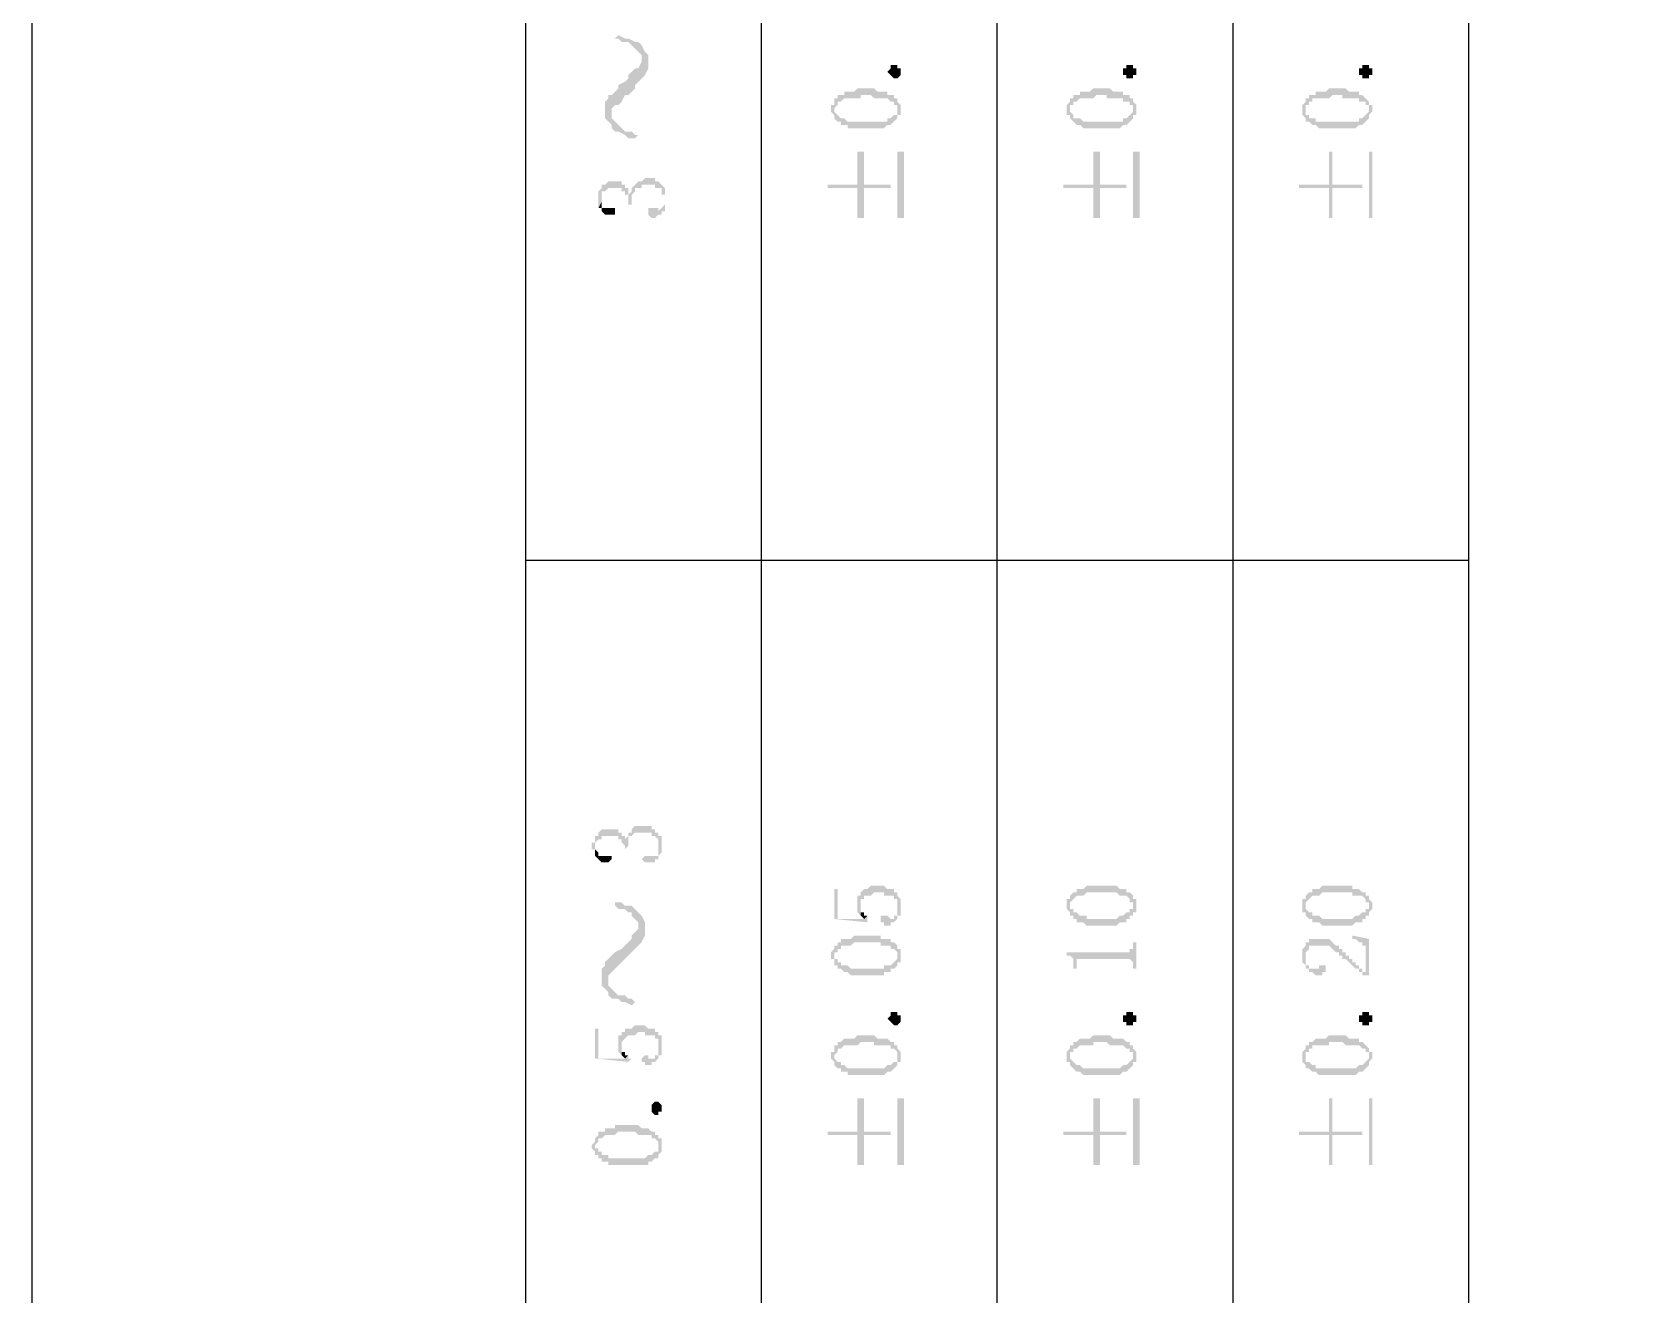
# Model space of a CAD drawing. Header units: millimetres. Extents: x 1399 to 2555, y 1196 to 1555.
# Drawn here: x 1666.65 to 1688.32, y 1300.25 to 1317.4 of the extents above; entities that cross this region are included whole.
import ezdxf

# ---------------------------------------------------------------- set-up
doc = ezdxf.new("R2010")
doc.units = ezdxf.units.MM

msp = doc.modelspace()

# ---------------------------------------------------------------- hatches: boundary and pattern name
at = {"transparency": 33554559}
for points in [[(1674.57468, 1317.30809), (1674.61981, 1317.30809), (1674.66494, 1317.26296), (1674.75521, 1317.26296), (1674.80034, 1317.21783), (1674.84547, 1317.1727), (1674.84547, 1317.1727), (1674.8906, 1317.12756), (1674.93573, 1317.08243), (1674.93573, 1316.76651), (1674.93573, 1316.76651), (1674.98087, 1316.81164), (1675.026, 1316.9019), (1675.026, 1317.08243), (1674.98087, 1317.12756), (1674.93573, 1317.21783), (1674.93573, 1317.21783), (1674.8906, 1317.26296), (1674.84547, 1317.26296), (1674.75521, 1317.30809), (1674.71007, 1317.30809), (1674.61981, 1317.35322)], [(1674.43928, 1316.31518), (1674.43928, 1316.22492), (1674.48441, 1316.17979), (1674.52954, 1316.13466), (1674.52954, 1316.36032), (1674.57468, 1316.40545), (1674.61981, 1316.40545), (1674.66494, 1316.45058), (1674.71007, 1316.54085), (1674.75521, 1316.54085), (1674.80034, 1316.58598), (1674.84547, 1316.63111), (1674.84547, 1316.67624), (1674.8906, 1316.72137), (1674.93573, 1316.76651), (1674.93573, 1317.0373), (1674.93573, 1316.99217), (1674.8906, 1316.9019), (1674.84547, 1316.9019), (1674.80034, 1316.85677), (1674.75521, 1316.81164), (1674.75521, 1316.76651), (1674.71007, 1316.72137), (1674.61981, 1316.67624), (1674.61981, 1316.63111), (1674.57468, 1316.58598), (1674.52954, 1316.54085), (1674.48441, 1316.54085), (1674.48441, 1316.49571), (1674.43928, 1316.45058), (1674.43928, 1316.36032)], [(1678.45604, 1316.85677), (1678.45604, 1316.81164), (1678.45604, 1316.81164), (1678.41091, 1316.76651), (1678.36578, 1316.76651), (1678.32065, 1316.81164), (1678.32065, 1316.81164), (1678.27551, 1316.85677), (1678.27551, 1316.85677), (1678.32065, 1316.9019), (1678.32065, 1316.94704), (1678.41091, 1316.94704), (1678.41091, 1316.9019), (1678.45604, 1316.9019), (1678.45604, 1316.85677)], [(1681.66043, 1316.85677), (1681.66043, 1316.81164), (1681.6153, 1316.81164), (1681.6153, 1316.76651), (1681.52503, 1316.76651), (1681.52503, 1316.81164), (1681.4799, 1316.81164), (1681.4799, 1316.85677), (1681.4799, 1316.9019), (1681.52503, 1316.9019), (1681.52503, 1316.94704), (1681.6153, 1316.94704), (1681.6153, 1316.9019), (1681.66043, 1316.9019), (1681.66043, 1316.85677)], [(1684.86481, 1316.85677), (1684.86481, 1316.81164), (1684.81968, 1316.81164), (1684.81968, 1316.76651), (1684.72942, 1316.76651), (1684.72942, 1316.81164), (1684.68428, 1316.81164), (1684.68428, 1316.85677), (1684.68428, 1316.9019), (1684.72942, 1316.9019), (1684.72942, 1316.94704), (1684.81968, 1316.94704), (1684.81968, 1316.9019), (1684.86481, 1316.9019), (1684.86481, 1316.85677)], [(1677.50827, 1316.36032), (1677.50827, 1316.31518), (1677.50827, 1316.31518), (1677.5534, 1316.27005), (1677.5534, 1316.22492), (1677.5534, 1316.36032), (1677.5534, 1316.36032), (1677.59853, 1316.40545), (1677.59853, 1316.45058), (1677.64366, 1316.45058), (1677.6888, 1316.49571), (1677.91446, 1316.49571), (1677.91446, 1316.54085), (1678.04985, 1316.54085), (1678.09499, 1316.49571), (1678.27551, 1316.49571), (1678.32065, 1316.45058), (1678.36578, 1316.45058), (1678.36578, 1316.40545), (1678.41091, 1316.40545), (1678.41091, 1316.36032), (1678.41091, 1316.49571), (1678.36578, 1316.49571), (1678.36578, 1316.54085), (1678.27551, 1316.54085), (1678.27551, 1316.58598), (1678.14012, 1316.58598), (1678.09499, 1316.63111), (1677.86933, 1316.63111), (1677.82419, 1316.58598), (1677.6888, 1316.58598), (1677.6888, 1316.54085), (1677.59853, 1316.54085), (1677.59853, 1316.49571), (1677.5534, 1316.49571), (1677.5534, 1316.45058), (1677.5534, 1316.40545), (1677.50827, 1316.40545)], [(1680.71265, 1316.36032), (1680.71265, 1316.31518), (1680.71265, 1316.27005), (1680.75778, 1316.27005), (1680.75778, 1316.22492), (1680.75778, 1316.36032), (1680.75778, 1316.40545), (1680.80292, 1316.40545), (1680.80292, 1316.45058), (1680.84805, 1316.45058), (1680.89318, 1316.49571), (1681.07371, 1316.49571), (1681.11884, 1316.54085), (1681.25424, 1316.54085), (1681.25424, 1316.49571), (1681.4799, 1316.49571), (1681.4799, 1316.45058), (1681.57016, 1316.45058), (1681.57016, 1316.40545), (1681.6153, 1316.40545), (1681.6153, 1316.36032), (1681.6153, 1316.49571), (1681.57016, 1316.49571), (1681.57016, 1316.54085), (1681.4799, 1316.54085), (1681.4799, 1316.58598), (1681.3445, 1316.58598), (1681.29937, 1316.63111), (1681.07371, 1316.63111), (1681.02858, 1316.58598), (1680.89318, 1316.58598), (1680.89318, 1316.54085), (1680.80292, 1316.54085), (1680.80292, 1316.49571), (1680.75778, 1316.49571), (1680.75778, 1316.45058), (1680.75778, 1316.45058), (1680.71265, 1316.40545)], [(1683.91704, 1316.36032), (1683.91704, 1316.31518), (1683.91704, 1316.27005), (1683.91704, 1316.27005), (1683.96217, 1316.22492), (1683.96217, 1316.36032), (1683.96217, 1316.40545), (1684.0073, 1316.40545), (1684.0073, 1316.45058), (1684.05243, 1316.45058), (1684.05243, 1316.49571), (1684.27809, 1316.49571), (1684.32323, 1316.54085), (1684.45862, 1316.54085), (1684.45862, 1316.49571), (1684.68428, 1316.49571), (1684.68428, 1316.45058), (1684.77455, 1316.45058), (1684.77455, 1316.40545), (1684.81968, 1316.40545), (1684.81968, 1316.36032), (1684.81968, 1316.45058), (1684.77455, 1316.49571), (1684.77455, 1316.49571), (1684.72942, 1316.54085), (1684.68428, 1316.54085), (1684.68428, 1316.58598), (1684.54889, 1316.58598), (1684.50375, 1316.63111), (1684.27809, 1316.63111), (1684.23296, 1316.58598), (1684.09757, 1316.58598), (1684.09757, 1316.54085), (1684.0073, 1316.54085), (1684.0073, 1316.49571), (1683.96217, 1316.49571), (1683.96217, 1316.45058), (1683.96217, 1316.45058), (1683.91704, 1316.40545)], [(1677.5534, 1316.22492), (1677.59853, 1316.17979), (1677.64366, 1316.17979), (1677.64366, 1316.13466), (1677.73393, 1316.13466), (1677.73393, 1316.08952), (1678.23038, 1316.08952), (1678.27551, 1316.13466), (1678.32065, 1316.13466), (1678.36578, 1316.17979), (1678.36578, 1316.17979), (1678.41091, 1316.22492), (1678.41091, 1316.27005), (1678.45604, 1316.27005), (1678.45604, 1316.31518), (1678.45604, 1316.36032), (1678.45604, 1316.40545), (1678.45604, 1316.40545), (1678.41091, 1316.45058), (1678.41091, 1316.31518), (1678.41091, 1316.27005), (1678.36578, 1316.27005), (1678.32065, 1316.22492), (1678.27551, 1316.22492), (1678.27551, 1316.17979), (1677.73393, 1316.17979), (1677.6888, 1316.22492), (1677.64366, 1316.22492), (1677.59853, 1316.27005), (1677.59853, 1316.27005), (1677.5534, 1316.31518), (1677.5534, 1316.36032)], [(1680.75778, 1316.22492), (1680.80292, 1316.17979), (1680.80292, 1316.17979), (1680.84805, 1316.13466), (1680.89318, 1316.13466), (1680.93831, 1316.08952), (1681.43477, 1316.08952), (1681.4799, 1316.13466), (1681.52503, 1316.13466), (1681.57016, 1316.17979), (1681.57016, 1316.17979), (1681.6153, 1316.22492), (1681.6153, 1316.27005), (1681.66043, 1316.27005), (1681.66043, 1316.31518), (1681.66043, 1316.36032), (1681.66043, 1316.40545), (1681.66043, 1316.40545), (1681.6153, 1316.45058), (1681.6153, 1316.31518), (1681.6153, 1316.31518), (1681.57016, 1316.27005), (1681.57016, 1316.27005), (1681.52503, 1316.22492), (1681.4799, 1316.22492), (1681.4799, 1316.17979), (1680.93831, 1316.17979), (1680.89318, 1316.22492), (1680.80292, 1316.22492), (1680.80292, 1316.27005), (1680.80292, 1316.27005), (1680.75778, 1316.31518), (1680.75778, 1316.36032)], [(1683.96217, 1316.22492), (1683.96217, 1316.17979), (1684.0073, 1316.17979), (1684.05243, 1316.13466), (1684.09757, 1316.13466), (1684.1427, 1316.08952), (1684.63915, 1316.08952), (1684.68428, 1316.13466), (1684.72942, 1316.13466), (1684.77455, 1316.17979), (1684.77455, 1316.17979), (1684.81968, 1316.22492), (1684.81968, 1316.27005), (1684.81968, 1316.27005), (1684.86481, 1316.31518), (1684.86481, 1316.36032), (1684.86481, 1316.40545), (1684.81968, 1316.40545), (1684.81968, 1316.45058), (1684.81968, 1316.31518), (1684.81968, 1316.31518), (1684.77455, 1316.27005), (1684.77455, 1316.27005), (1684.72942, 1316.22492), (1684.68428, 1316.22492), (1684.68428, 1316.17979), (1684.09757, 1316.17979), (1684.09757, 1316.22492), (1684.0073, 1316.22492), (1684.0073, 1316.27005), (1683.96217, 1316.27005), (1683.96217, 1316.31518), (1683.96217, 1316.36032)], [(1674.52954, 1316.13466), (1674.52954, 1316.08952), (1674.57468, 1316.04439), (1674.61981, 1316.04439), (1674.71007, 1315.99926), (1674.75521, 1315.95413), (1674.84547, 1315.95413), (1674.8906, 1315.99926), (1674.84547, 1315.99926), (1674.80034, 1316.04439), (1674.71007, 1316.04439), (1674.66494, 1316.08952), (1674.61981, 1316.13466), (1674.61981, 1316.13466), (1674.57468, 1316.17979), (1674.52954, 1316.22492), (1674.52954, 1316.27005)], [(1677.46314, 1315.32228), (1677.46314, 1315.27714), (1677.86933, 1315.27714), (1677.86933, 1314.87096), (1677.95959, 1314.87096), (1677.95959, 1315.27714), (1678.32065, 1315.27714), (1678.32065, 1315.32228), (1677.95959, 1315.32228), (1677.95959, 1315.7736), (1677.86933, 1315.7736), (1677.86933, 1315.32228)], [(1678.50118, 1314.87096), (1678.50118, 1315.7736), (1678.41091, 1315.7736), (1678.41091, 1314.87096)], [(1680.66752, 1315.32228), (1680.66752, 1315.27714), (1681.07371, 1315.27714), (1681.07371, 1314.87096), (1681.16397, 1314.87096), (1681.16397, 1315.27714), (1681.52503, 1315.27714), (1681.52503, 1315.32228), (1681.16397, 1315.32228), (1681.16397, 1315.7736), (1681.07371, 1315.7736), (1681.07371, 1315.32228)], [(1681.70556, 1314.87096), (1681.70556, 1315.7736), (1681.6153, 1315.7736), (1681.6153, 1314.87096)], [(1683.8719, 1315.32228), (1683.8719, 1315.27714), (1684.27809, 1315.27714), (1684.27809, 1314.87096), (1684.32323, 1314.87096), (1684.32323, 1315.27714), (1684.72942, 1315.27714), (1684.72942, 1315.32228), (1684.32323, 1315.32228), (1684.32323, 1315.7736), (1684.27809, 1315.7736), (1684.27809, 1315.32228)], [(1684.86481, 1314.87096), (1684.86481, 1315.7736), (1684.81968, 1315.7736), (1684.81968, 1314.87096)], [(1674.34902, 1315.14175), (1674.34902, 1315.05148), (1674.34902, 1315.00635), (1674.39415, 1315.09662), (1674.39415, 1315.14175), (1674.39415, 1315.18688), (1674.39415, 1315.23201), (1674.43928, 1315.23201), (1674.48441, 1315.27714), (1674.66494, 1315.27714), (1674.66494, 1315.23201), (1674.71007, 1315.23201), (1674.71007, 1315.18688), (1674.75521, 1315.18688), (1674.75521, 1315.14175), (1674.75521, 1315.05148), (1674.80034, 1315.05148), (1674.80034, 1315.14175), (1674.80034, 1315.18688), (1674.80034, 1315.18688), (1674.84547, 1315.23201), (1674.84547, 1315.27714), (1674.93573, 1315.27714), (1674.93573, 1315.32228), (1675.11626, 1315.32228), (1675.11626, 1315.27714), (1675.20653, 1315.27714), (1675.20653, 1315.23201), (1675.20653, 1315.18688), (1675.25166, 1315.18688), (1675.25166, 1315.09662), (1675.25166, 1315.27714), (1675.25166, 1315.27714), (1675.20653, 1315.32228), (1675.20653, 1315.32228), (1675.16139, 1315.36741), (1675.11626, 1315.36741), (1675.11626, 1315.41254), (1674.98087, 1315.41254), (1674.93573, 1315.36741), (1674.8906, 1315.36741), (1674.84547, 1315.32228), (1674.84547, 1315.32228), (1674.80034, 1315.27714), (1674.80034, 1315.23201), (1674.75521, 1315.18688), (1674.75521, 1315.23201), (1674.75521, 1315.27714), (1674.71007, 1315.27714), (1674.71007, 1315.32228), (1674.66494, 1315.32228), (1674.66494, 1315.36741), (1674.48441, 1315.36741), (1674.43928, 1315.32228), (1674.39415, 1315.32228), (1674.39415, 1315.27714), (1674.39415, 1315.27714), (1674.34902, 1315.23201)], [(1675.026, 1314.96122), (1675.026, 1314.91609), (1675.026, 1314.91609), (1675.07113, 1314.87096), (1675.11626, 1314.87096), (1675.16139, 1314.91609), (1675.20653, 1314.91609), (1675.20653, 1314.96122), (1675.25166, 1314.96122), (1675.25166, 1315.00635), (1675.25166, 1315.05148), (1675.25166, 1315.14175), (1675.25166, 1315.18688), (1675.25166, 1315.23201), (1675.25166, 1315.27714), (1675.25166, 1315.09662), (1675.25166, 1315.05148), (1675.20653, 1315.00635), (1675.20653, 1315.00635), (1675.16139, 1314.96122), (1675.16139, 1315.00635), (1675.026, 1315.00635)], [(1674.34902, 1315.00635), (1674.39415, 1315.00635), (1674.39415, 1314.96122), (1674.39415, 1314.96122), (1674.43928, 1314.91609), (1674.57468, 1314.91609), (1674.57468, 1314.96122), (1674.57468, 1315.00635), (1674.39415, 1315.00635), (1674.39415, 1315.05148), (1674.39415, 1315.09662), (1674.39415, 1315.09662)], [(1674.25875, 1306.34097), (1674.25875, 1306.29584), (1674.30388, 1306.29584), (1674.30388, 1306.25071), (1674.30388, 1306.34097), (1674.30388, 1306.38611), (1674.34902, 1306.43124), (1674.39415, 1306.43124), (1674.39415, 1306.47637), (1674.61981, 1306.47637), (1674.61981, 1306.43124), (1674.66494, 1306.43124), (1674.66494, 1306.38611), (1674.66494, 1306.38611), (1674.71007, 1306.34097), (1674.71007, 1306.29584), (1674.71007, 1306.29584), (1674.75521, 1306.34097), (1674.75521, 1306.38611), (1674.75521, 1306.43124), (1674.75521, 1306.47637), (1674.80034, 1306.47637), (1674.84547, 1306.5215), (1675.07113, 1306.5215), (1675.07113, 1306.47637), (1675.11626, 1306.47637), (1675.16139, 1306.43124), (1675.16139, 1306.34097), (1675.16139, 1306.5215), (1675.11626, 1306.5215), (1675.11626, 1306.56664), (1675.07113, 1306.56664), (1675.07113, 1306.61177), (1674.84547, 1306.61177), (1674.80034, 1306.56664), (1674.80034, 1306.5215), (1674.75521, 1306.5215), (1674.75521, 1306.47637), (1674.75521, 1306.47637), (1674.71007, 1306.43124), (1674.71007, 1306.47637), (1674.66494, 1306.47637), (1674.66494, 1306.5215), (1674.61981, 1306.5215), (1674.61981, 1306.56664), (1674.39415, 1306.56664), (1674.34902, 1306.5215), (1674.34902, 1306.47637), (1674.30388, 1306.47637), (1674.30388, 1306.43124), (1674.30388, 1306.38611), (1674.25875, 1306.38611)], [(1674.93573, 1306.16045), (1674.93573, 1306.16045), (1674.98087, 1306.11531), (1675.11626, 1306.11531), (1675.11626, 1306.16045), (1675.16139, 1306.16045), (1675.16139, 1306.20558), (1675.20653, 1306.25071), (1675.20653, 1306.29584), (1675.20653, 1306.34097), (1675.20653, 1306.43124), (1675.20653, 1306.47637), (1675.16139, 1306.47637), (1675.16139, 1306.29584), (1675.16139, 1306.25071), (1675.16139, 1306.20558), (1674.98087, 1306.20558)], [(1674.30388, 1306.25071), (1674.30388, 1306.20558), (1674.30388, 1306.20558), (1674.34902, 1306.16045), (1674.34902, 1306.16045), (1674.39415, 1306.11531), (1674.48441, 1306.11531), (1674.52954, 1306.16045), (1674.52954, 1306.20558), (1674.34902, 1306.20558), (1674.34902, 1306.25071), (1674.34902, 1306.25071), (1674.30388, 1306.29584), (1674.30388, 1306.34097)], [(1677.86933, 1305.57373), (1677.86933, 1305.48346), (1677.86933, 1305.43833), (1677.86933, 1305.43833), (1677.91446, 1305.3932), (1677.91446, 1305.5286), (1677.91446, 1305.61886), (1677.95959, 1305.61886), (1677.95959, 1305.66399), (1678.04985, 1305.66399), (1678.09499, 1305.70912), (1678.23038, 1305.70912), (1678.23038, 1305.66399), (1678.36578, 1305.66399), (1678.36578, 1305.61886), (1678.41091, 1305.61886), (1678.41091, 1305.57373), (1678.41091, 1305.5286), (1678.41091, 1305.3932), (1678.45604, 1305.3932), (1678.45604, 1305.43833), (1678.45604, 1305.5286), (1678.45604, 1305.57373), (1678.45604, 1305.61886), (1678.41091, 1305.66399), (1678.41091, 1305.70912), (1678.36578, 1305.70912), (1678.36578, 1305.75426), (1678.27551, 1305.75426), (1678.23038, 1305.79939), (1678.04985, 1305.79939), (1678.00472, 1305.75426), (1677.95959, 1305.75426), (1677.91446, 1305.70912), (1677.91446, 1305.66399), (1677.86933, 1305.66399), (1677.86933, 1305.61886)], [(1680.71265, 1305.5286), (1680.71265, 1305.48346), (1680.71265, 1305.48346), (1680.75778, 1305.43833), (1680.75778, 1305.3932), (1680.75778, 1305.5286), (1680.75778, 1305.57373), (1680.75778, 1305.57373), (1680.80292, 1305.61886), (1680.80292, 1305.61886), (1680.84805, 1305.66399), (1680.93831, 1305.66399), (1680.98345, 1305.70912), (1681.38963, 1305.70912), (1681.43477, 1305.66399), (1681.52503, 1305.66399), (1681.57016, 1305.61886), (1681.57016, 1305.57373), (1681.6153, 1305.57373), (1681.6153, 1305.5286), (1681.6153, 1305.66399), (1681.6153, 1305.66399), (1681.57016, 1305.70912), (1681.52503, 1305.70912), (1681.52503, 1305.75426), (1681.43477, 1305.75426), (1681.38963, 1305.79939), (1680.98345, 1305.79939), (1680.93831, 1305.75426), (1680.84805, 1305.75426), (1680.84805, 1305.70912), (1680.80292, 1305.70912), (1680.75778, 1305.66399), (1680.75778, 1305.61886), (1680.71265, 1305.61886), (1680.71265, 1305.57373), (1680.71265, 1305.57373)], [(1683.91704, 1305.5286), (1683.91704, 1305.48346), (1683.91704, 1305.43833), (1683.96217, 1305.43833), (1683.96217, 1305.3932), (1683.96217, 1305.5286), (1683.96217, 1305.57373), (1683.96217, 1305.57373), (1684.0073, 1305.61886), (1684.0073, 1305.61886), (1684.05243, 1305.66399), (1684.1427, 1305.66399), (1684.18783, 1305.70912), (1684.59402, 1305.70912), (1684.59402, 1305.66399), (1684.72942, 1305.66399), (1684.77455, 1305.61886), (1684.77455, 1305.57373), (1684.81968, 1305.57373), (1684.81968, 1305.5286), (1684.81968, 1305.66399), (1684.77455, 1305.66399), (1684.77455, 1305.70912), (1684.72942, 1305.70912), (1684.68428, 1305.75426), (1684.59402, 1305.75426), (1684.59402, 1305.79939), (1684.18783, 1305.79939), (1684.1427, 1305.75426), (1684.05243, 1305.75426), (1684.05243, 1305.70912), (1684.0073, 1305.70912), (1683.96217, 1305.66399), (1683.96217, 1305.61886), (1683.91704, 1305.61886), (1683.91704, 1305.57373), (1683.91704, 1305.57373)], [(1674.57468, 1305.5286), (1674.57468, 1305.5286), (1674.61981, 1305.48346), (1674.71007, 1305.48346), (1674.75521, 1305.43833), (1674.80034, 1305.43833), (1674.80034, 1305.3932), (1674.84547, 1305.34807), (1674.8906, 1305.30293), (1674.8906, 1304.98701), (1674.8906, 1304.98701), (1674.93573, 1305.03214), (1674.98087, 1305.12241), (1674.98087, 1305.30293), (1674.93573, 1305.3932), (1674.8906, 1305.43833), (1674.8906, 1305.43833), (1674.84547, 1305.48346), (1674.80034, 1305.5286), (1674.71007, 1305.5286), (1674.66494, 1305.57373), (1674.57468, 1305.57373)], [(1677.5534, 1305.75426), (1677.5534, 1305.34807), (1678.00472, 1305.30293), (1678.00472, 1305.34807), (1678.00472, 1305.3932), (1677.95959, 1305.34807), (1677.59853, 1305.34807), (1677.59853, 1305.75426)], [(1680.75778, 1305.3932), (1680.80292, 1305.3932), (1680.80292, 1305.34807), (1680.84805, 1305.34807), (1680.84805, 1305.30293), (1680.93831, 1305.30293), (1680.98345, 1305.2578), (1681.38963, 1305.2578), (1681.43477, 1305.30293), (1681.52503, 1305.30293), (1681.52503, 1305.34807), (1681.57016, 1305.34807), (1681.57016, 1305.3932), (1681.6153, 1305.3932), (1681.6153, 1305.43833), (1681.66043, 1305.43833), (1681.66043, 1305.48346), (1681.66043, 1305.5286), (1681.66043, 1305.57373), (1681.66043, 1305.61886), (1681.6153, 1305.61886), (1681.6153, 1305.66399), (1681.6153, 1305.5286), (1681.6153, 1305.48346), (1681.57016, 1305.48346), (1681.57016, 1305.43833), (1681.52503, 1305.43833), (1681.4799, 1305.3932), (1681.43477, 1305.3932), (1681.38963, 1305.34807), (1680.98345, 1305.34807), (1680.98345, 1305.3932), (1680.89318, 1305.3932), (1680.84805, 1305.43833), (1680.80292, 1305.43833), (1680.80292, 1305.48346), (1680.75778, 1305.48346), (1680.75778, 1305.5286), (1680.75778, 1305.5286)], [(1683.96217, 1305.3932), (1683.96217, 1305.3932), (1684.0073, 1305.34807), (1684.05243, 1305.34807), (1684.05243, 1305.30293), (1684.1427, 1305.30293), (1684.18783, 1305.2578), (1684.59402, 1305.2578), (1684.63915, 1305.30293), (1684.72942, 1305.30293), (1684.72942, 1305.34807), (1684.77455, 1305.34807), (1684.77455, 1305.3932), (1684.81968, 1305.3932), (1684.81968, 1305.43833), (1684.81968, 1305.43833), (1684.86481, 1305.48346), (1684.86481, 1305.5286), (1684.86481, 1305.57373), (1684.86481, 1305.57373), (1684.81968, 1305.61886), (1684.81968, 1305.66399), (1684.81968, 1305.5286), (1684.81968, 1305.48346), (1684.77455, 1305.48346), (1684.77455, 1305.43833), (1684.72942, 1305.43833), (1684.68428, 1305.3932), (1684.63915, 1305.3932), (1684.59402, 1305.34807), (1684.18783, 1305.34807), (1684.1427, 1305.3932), (1684.05243, 1305.3932), (1684.05243, 1305.43833), (1684.0073, 1305.43833), (1683.96217, 1305.48346), (1683.96217, 1305.5286), (1683.96217, 1305.5286)], [(1677.91446, 1305.3932), (1677.91446, 1305.3932), (1677.95959, 1305.34807), (1677.95959, 1305.34807), (1678.00472, 1305.3932), (1677.95959, 1305.3932), (1677.95959, 1305.43833), (1677.91446, 1305.43833), (1677.91446, 1305.48346), (1677.91446, 1305.5286)], [(1678.18525, 1305.34807), (1678.18525, 1305.30293), (1678.23038, 1305.30293), (1678.23038, 1305.2578), (1678.32065, 1305.2578), (1678.32065, 1305.30293), (1678.36578, 1305.30293), (1678.41091, 1305.34807), (1678.41091, 1305.5286), (1678.41091, 1305.43833), (1678.41091, 1305.3932), (1678.36578, 1305.3932), (1678.36578, 1305.34807), (1678.32065, 1305.34807), (1678.27551, 1305.3932), (1678.18525, 1305.3932)], [(1674.39415, 1304.53569), (1674.39415, 1304.44542), (1674.43928, 1304.40029), (1674.48441, 1304.35516), (1674.48441, 1304.58082), (1674.52954, 1304.62595), (1674.57468, 1304.67108), (1674.61981, 1304.71622), (1674.66494, 1304.76135), (1674.71007, 1304.80648), (1674.75521, 1304.85161), (1674.80034, 1304.89675), (1674.80034, 1304.89675), (1674.84547, 1304.94188), (1674.8906, 1304.98701), (1674.8906, 1305.2578), (1674.8906, 1305.21267), (1674.84547, 1305.16754), (1674.80034, 1305.12241), (1674.80034, 1305.07727), (1674.75521, 1305.03214), (1674.71007, 1304.98701), (1674.66494, 1304.94188), (1674.57468, 1304.89675), (1674.57468, 1304.89675), (1674.52954, 1304.85161), (1674.48441, 1304.80648), (1674.43928, 1304.76135), (1674.43928, 1304.71622), (1674.39415, 1304.67108), (1674.39415, 1304.62595)], [(1677.50827, 1304.85161), (1677.50827, 1304.80648), (1677.5534, 1304.80648), (1677.5534, 1304.76135), (1677.5534, 1304.71622), (1677.5534, 1304.85161), (1677.5534, 1304.89675), (1677.59853, 1304.89675), (1677.59853, 1304.94188), (1677.64366, 1304.94188), (1677.64366, 1304.98701), (1677.77906, 1304.98701), (1677.82419, 1305.03214), (1678.18525, 1305.03214), (1678.18525, 1304.98701), (1678.32065, 1304.98701), (1678.32065, 1304.94188), (1678.36578, 1304.94188), (1678.41091, 1304.89675), (1678.41091, 1304.85161), (1678.41091, 1304.98701), (1678.41091, 1304.98701), (1678.36578, 1305.03214), (1678.32065, 1305.03214), (1678.32065, 1305.07727), (1678.18525, 1305.07727), (1678.18525, 1305.12241), (1677.82419, 1305.12241), (1677.77906, 1305.07727), (1677.64366, 1305.07727), (1677.64366, 1305.03214), (1677.59853, 1305.03214), (1677.59853, 1304.98701), (1677.5534, 1304.98701), (1677.5534, 1304.94188), (1677.5534, 1304.94188), (1677.50827, 1304.89675)], [(1677.5534, 1304.71622), (1677.59853, 1304.71622), (1677.59853, 1304.67108), (1677.64366, 1304.67108), (1677.6888, 1304.62595), (1677.73393, 1304.62595), (1677.77906, 1304.58082), (1678.23038, 1304.58082), (1678.23038, 1304.62595), (1678.32065, 1304.62595), (1678.32065, 1304.67108), (1678.36578, 1304.67108), (1678.41091, 1304.71622), (1678.41091, 1304.76135), (1678.45604, 1304.76135), (1678.45604, 1304.80648), (1678.45604, 1304.85161), (1678.45604, 1304.89675), (1678.45604, 1304.94188), (1678.41091, 1304.94188), (1678.41091, 1304.98701), (1678.41091, 1304.85161), (1678.41091, 1304.80648), (1678.41091, 1304.80648), (1678.36578, 1304.76135), (1678.36578, 1304.76135), (1678.32065, 1304.71622), (1678.23038, 1304.71622), (1678.23038, 1304.67108), (1677.77906, 1304.67108), (1677.73393, 1304.71622), (1677.64366, 1304.71622), (1677.64366, 1304.76135), (1677.59853, 1304.76135), (1677.59853, 1304.80648), (1677.5534, 1304.80648), (1677.5534, 1304.85161)], [(1680.71265, 1304.89675), (1680.71265, 1304.85161), (1680.75778, 1304.85161), (1680.80292, 1304.80648), (1680.80292, 1304.76135), (1680.80292, 1304.67108), (1680.84805, 1304.67108), (1680.84805, 1304.76135), (1680.84805, 1304.80648), (1681.57016, 1304.80648), (1681.6153, 1304.76135), (1681.6153, 1304.67108), (1681.66043, 1304.67108), (1681.66043, 1305.03214), (1681.6153, 1305.03214), (1681.6153, 1304.98701), (1681.6153, 1304.94188), (1681.57016, 1304.94188), (1681.57016, 1304.89675), (1681.52503, 1304.89675)], [(1683.91704, 1304.85161), (1683.91704, 1304.80648), (1683.91704, 1304.76135), (1683.91704, 1304.76135), (1683.96217, 1304.71622), (1683.96217, 1304.85161), (1683.96217, 1304.89675), (1683.96217, 1304.89675), (1684.0073, 1304.94188), (1684.0073, 1304.98701), (1684.27809, 1304.98701), (1684.32323, 1304.94188), (1684.32323, 1304.94188), (1684.36836, 1304.89675), (1684.41349, 1304.89675), (1684.41349, 1304.85161), (1684.45862, 1304.85161), (1684.45862, 1304.80648), (1684.50375, 1304.80648), (1684.54889, 1304.76135), (1684.54889, 1304.76135), (1684.59402, 1304.71622), (1684.59402, 1304.71622), (1684.63915, 1304.67108), (1684.68428, 1304.67108), (1684.68428, 1304.62595), (1684.72942, 1304.62595), (1684.72942, 1304.58082), (1684.77455, 1304.58082), (1684.77455, 1304.62595), (1684.72942, 1304.62595), (1684.72942, 1304.67108), (1684.68428, 1304.67108), (1684.68428, 1304.71622), (1684.63915, 1304.71622), (1684.63915, 1304.76135), (1684.59402, 1304.76135), (1684.59402, 1304.80648), (1684.54889, 1304.80648), (1684.54889, 1304.85161), (1684.50375, 1304.85161), (1684.50375, 1304.89675), (1684.45862, 1304.89675), (1684.45862, 1304.94188), (1684.41349, 1304.94188), (1684.41349, 1304.98701), (1684.36836, 1304.98701), (1684.32323, 1305.03214), (1684.32323, 1305.03214), (1684.27809, 1305.07727), (1684.0073, 1305.07727), (1684.0073, 1305.03214), (1683.96217, 1305.03214), (1683.96217, 1304.98701), (1683.96217, 1304.98701), (1683.91704, 1304.94188), (1683.91704, 1304.89675), (1683.91704, 1304.89675)], [(1684.59402, 1305.12241), (1684.59402, 1305.07727), (1684.63915, 1305.07727), (1684.68428, 1305.03214), (1684.72942, 1305.03214), (1684.72942, 1304.98701), (1684.77455, 1304.98701), (1684.77455, 1304.58082), (1684.81968, 1304.58082), (1684.81968, 1305.07727)], [(1683.96217, 1304.71622), (1683.96217, 1304.67108), (1684.0073, 1304.67108), (1684.0073, 1304.62595), (1684.05243, 1304.62595), (1684.09757, 1304.58082), (1684.18783, 1304.58082), (1684.18783, 1304.62595), (1684.23296, 1304.62595), (1684.23296, 1304.67108), (1684.23296, 1304.71622), (1684.1427, 1304.71622), (1684.1427, 1304.67108), (1684.0073, 1304.67108), (1684.0073, 1304.71622), (1683.96217, 1304.71622), (1683.96217, 1304.76135), (1683.96217, 1304.80648), (1683.96217, 1304.80648)], [(1674.48441, 1304.35516), (1674.48441, 1304.31003), (1674.52954, 1304.26489), (1674.61981, 1304.26489), (1674.66494, 1304.21976), (1674.71007, 1304.21976), (1674.80034, 1304.17463), (1674.84547, 1304.21976), (1674.80034, 1304.26489), (1674.75521, 1304.26489), (1674.71007, 1304.31003), (1674.61981, 1304.31003), (1674.57468, 1304.35516), (1674.57468, 1304.35516), (1674.52954, 1304.40029), (1674.48441, 1304.44542), (1674.48441, 1304.49056)], [(1678.45604, 1303.9941), (1678.45604, 1303.94897), (1678.45604, 1303.94897), (1678.41091, 1303.90384), (1678.36578, 1303.90384), (1678.32065, 1303.94897), (1678.32065, 1303.94897), (1678.27551, 1303.9941), (1678.27551, 1303.9941), (1678.32065, 1304.03923), (1678.32065, 1304.08437), (1678.41091, 1304.08437), (1678.41091, 1304.03923), (1678.45604, 1304.03923), (1678.45604, 1303.9941)], [(1681.66043, 1303.9941), (1681.66043, 1303.94897), (1681.6153, 1303.94897), (1681.6153, 1303.90384), (1681.52503, 1303.90384), (1681.52503, 1303.94897), (1681.4799, 1303.94897), (1681.4799, 1303.9941), (1681.4799, 1304.03923), (1681.52503, 1304.03923), (1681.52503, 1304.08437), (1681.6153, 1304.08437), (1681.6153, 1304.03923), (1681.66043, 1304.03923), (1681.66043, 1303.9941)], [(1684.86481, 1303.9941), (1684.86481, 1303.94897), (1684.81968, 1303.94897), (1684.81968, 1303.90384), (1684.72942, 1303.90384), (1684.72942, 1303.94897), (1684.68428, 1303.94897), (1684.68428, 1303.9941), (1684.68428, 1304.03923), (1684.72942, 1304.03923), (1684.72942, 1304.08437), (1684.81968, 1304.08437), (1684.81968, 1304.03923), (1684.86481, 1304.03923), (1684.86481, 1303.9941)], [(1674.30388, 1303.85871), (1674.30388, 1303.45252), (1674.75521, 1303.40738), (1674.80034, 1303.45252), (1674.75521, 1303.45252), (1674.75521, 1303.49765), (1674.71007, 1303.45252), (1674.34902, 1303.45252), (1674.34902, 1303.85871)], [(1674.61981, 1303.67818), (1674.61981, 1303.58791), (1674.61981, 1303.54278), (1674.61981, 1303.54278), (1674.66494, 1303.49765), (1674.66494, 1303.63304), (1674.66494, 1303.67818), (1674.66494, 1303.67818), (1674.71007, 1303.72331), (1674.71007, 1303.72331), (1674.75521, 1303.76844), (1674.84547, 1303.76844), (1674.8906, 1303.81357), (1674.98087, 1303.81357), (1674.98087, 1303.76844), (1675.11626, 1303.76844), (1675.11626, 1303.72331), (1675.16139, 1303.72331), (1675.16139, 1303.67818), (1675.16139, 1303.63304), (1675.16139, 1303.49765), (1675.20653, 1303.49765), (1675.20653, 1303.54278), (1675.20653, 1303.63304), (1675.20653, 1303.67818), (1675.20653, 1303.76844), (1675.16139, 1303.76844), (1675.16139, 1303.81357), (1675.11626, 1303.81357), (1675.11626, 1303.85871), (1675.026, 1303.85871), (1674.98087, 1303.90384), (1674.84547, 1303.90384), (1674.80034, 1303.85871), (1674.71007, 1303.85871), (1674.71007, 1303.81357), (1674.66494, 1303.81357), (1674.66494, 1303.76844), (1674.61981, 1303.76844), (1674.61981, 1303.72331)], [(1674.66494, 1303.49765), (1674.66494, 1303.49765), (1674.71007, 1303.45252), (1674.71007, 1303.45252), (1674.75521, 1303.49765), (1674.71007, 1303.49765), (1674.71007, 1303.54278), (1674.66494, 1303.54278), (1674.66494, 1303.58791), (1674.66494, 1303.63304)], [(1674.93573, 1303.45252), (1674.93573, 1303.40738), (1674.98087, 1303.40738), (1674.98087, 1303.36225), (1675.07113, 1303.36225), (1675.07113, 1303.40738), (1675.11626, 1303.40738), (1675.16139, 1303.45252), (1675.16139, 1303.63304), (1675.16139, 1303.54278), (1675.16139, 1303.49765), (1675.11626, 1303.49765), (1675.11626, 1303.45252), (1675.026, 1303.45252), (1675.026, 1303.49765), (1674.98087, 1303.49765)], [(1677.50827, 1303.49765), (1677.50827, 1303.45252), (1677.50827, 1303.45252), (1677.5534, 1303.40738), (1677.5534, 1303.36225), (1677.5534, 1303.49765), (1677.5534, 1303.49765), (1677.59853, 1303.54278), (1677.59853, 1303.58791), (1677.64366, 1303.58791), (1677.6888, 1303.63304), (1677.86933, 1303.63304), (1677.91446, 1303.67818), (1678.09499, 1303.67818), (1678.09499, 1303.63304), (1678.32065, 1303.63304), (1678.32065, 1303.58791), (1678.36578, 1303.58791), (1678.41091, 1303.54278), (1678.41091, 1303.49765), (1678.41091, 1303.63304), (1678.36578, 1303.63304), (1678.36578, 1303.67818), (1678.32065, 1303.67818), (1678.27551, 1303.72331), (1678.14012, 1303.72331), (1678.09499, 1303.76844), (1677.86933, 1303.76844), (1677.82419, 1303.72331), (1677.6888, 1303.72331), (1677.64366, 1303.67818), (1677.59853, 1303.67818), (1677.59853, 1303.63304), (1677.5534, 1303.63304), (1677.5534, 1303.58791), (1677.5534, 1303.54278), (1677.50827, 1303.54278)], [(1680.71265, 1303.49765), (1680.71265, 1303.45252), (1680.71265, 1303.40738), (1680.75778, 1303.40738), (1680.75778, 1303.36225), (1680.75778, 1303.49765), (1680.75778, 1303.54278), (1680.80292, 1303.54278), (1680.80292, 1303.58791), (1680.84805, 1303.58791), (1680.89318, 1303.63304), (1681.07371, 1303.63304), (1681.07371, 1303.67818), (1681.25424, 1303.67818), (1681.29937, 1303.63304), (1681.4799, 1303.63304), (1681.52503, 1303.58791), (1681.57016, 1303.58791), (1681.57016, 1303.54278), (1681.6153, 1303.54278), (1681.6153, 1303.49765), (1681.6153, 1303.63304), (1681.57016, 1303.63304), (1681.57016, 1303.67818), (1681.52503, 1303.67818), (1681.4799, 1303.72331), (1681.3445, 1303.72331), (1681.29937, 1303.76844), (1681.07371, 1303.76844), (1681.02858, 1303.72331), (1680.89318, 1303.72331), (1680.84805, 1303.67818), (1680.80292, 1303.67818), (1680.80292, 1303.63304), (1680.75778, 1303.63304), (1680.75778, 1303.58791), (1680.75778, 1303.58791), (1680.71265, 1303.54278)], [(1683.91704, 1303.49765), (1683.91704, 1303.45252), (1683.91704, 1303.40738), (1683.91704, 1303.40738), (1683.96217, 1303.36225), (1683.96217, 1303.49765), (1683.96217, 1303.54278), (1684.0073, 1303.54278), (1684.0073, 1303.58791), (1684.05243, 1303.58791), (1684.05243, 1303.63304), (1684.27809, 1303.63304), (1684.27809, 1303.67818), (1684.45862, 1303.67818), (1684.50375, 1303.63304), (1684.68428, 1303.63304), (1684.72942, 1303.58791), (1684.77455, 1303.58791), (1684.77455, 1303.54278), (1684.81968, 1303.54278), (1684.81968, 1303.49765), (1684.81968, 1303.58791), (1684.77455, 1303.63304), (1684.77455, 1303.63304), (1684.72942, 1303.67818), (1684.68428, 1303.67818), (1684.68428, 1303.72331), (1684.54889, 1303.72331), (1684.50375, 1303.76844), (1684.27809, 1303.76844), (1684.23296, 1303.72331), (1684.09757, 1303.72331), (1684.05243, 1303.67818), (1684.0073, 1303.67818), (1684.0073, 1303.63304), (1683.96217, 1303.63304), (1683.96217, 1303.58791), (1683.96217, 1303.58791), (1683.91704, 1303.54278)], [(1677.5534, 1303.36225), (1677.59853, 1303.31712), (1677.64366, 1303.31712), (1677.64366, 1303.27199), (1677.73393, 1303.27199), (1677.73393, 1303.22685), (1678.23038, 1303.22685), (1678.27551, 1303.27199), (1678.32065, 1303.27199), (1678.36578, 1303.31712), (1678.36578, 1303.31712), (1678.41091, 1303.36225), (1678.41091, 1303.40738), (1678.45604, 1303.40738), (1678.45604, 1303.45252), (1678.45604, 1303.49765), (1678.45604, 1303.54278), (1678.45604, 1303.54278), (1678.41091, 1303.58791), (1678.41091, 1303.45252), (1678.41091, 1303.40738), (1678.36578, 1303.40738), (1678.32065, 1303.36225), (1678.27551, 1303.36225), (1678.23038, 1303.31712), (1677.73393, 1303.31712), (1677.6888, 1303.36225), (1677.64366, 1303.36225), (1677.64366, 1303.40738), (1677.59853, 1303.40738), (1677.5534, 1303.45252), (1677.5534, 1303.49765)], [(1680.75778, 1303.36225), (1680.80292, 1303.31712), (1680.80292, 1303.31712), (1680.84805, 1303.27199), (1680.89318, 1303.27199), (1680.93831, 1303.22685), (1681.43477, 1303.22685), (1681.4799, 1303.27199), (1681.52503, 1303.27199), (1681.57016, 1303.31712), (1681.57016, 1303.31712), (1681.6153, 1303.36225), (1681.6153, 1303.40738), (1681.66043, 1303.40738), (1681.66043, 1303.45252), (1681.66043, 1303.49765), (1681.66043, 1303.54278), (1681.66043, 1303.54278), (1681.6153, 1303.58791), (1681.6153, 1303.45252), (1681.6153, 1303.45252), (1681.57016, 1303.40738), (1681.57016, 1303.40738), (1681.52503, 1303.36225), (1681.4799, 1303.36225), (1681.43477, 1303.31712), (1680.93831, 1303.31712), (1680.89318, 1303.36225), (1680.84805, 1303.36225), (1680.80292, 1303.40738), (1680.80292, 1303.40738), (1680.75778, 1303.45252), (1680.75778, 1303.49765)], [(1683.96217, 1303.36225), (1683.96217, 1303.31712), (1684.0073, 1303.31712), (1684.05243, 1303.27199), (1684.09757, 1303.27199), (1684.1427, 1303.22685), (1684.63915, 1303.22685), (1684.68428, 1303.27199), (1684.72942, 1303.27199), (1684.77455, 1303.31712), (1684.77455, 1303.31712), (1684.81968, 1303.36225), (1684.81968, 1303.40738), (1684.81968, 1303.40738), (1684.86481, 1303.45252), (1684.86481, 1303.49765), (1684.86481, 1303.54278), (1684.81968, 1303.54278), (1684.81968, 1303.58791), (1684.81968, 1303.45252), (1684.81968, 1303.45252), (1684.77455, 1303.40738), (1684.77455, 1303.40738), (1684.72942, 1303.36225), (1684.68428, 1303.36225), (1684.63915, 1303.31712), (1684.09757, 1303.31712), (1684.09757, 1303.36225), (1684.05243, 1303.36225), (1684.0073, 1303.40738), (1683.96217, 1303.40738), (1683.96217, 1303.45252), (1683.96217, 1303.49765)], [(1675.20653, 1302.77553), (1675.20653, 1302.7304), (1675.16139, 1302.7304), (1675.16139, 1302.68527), (1675.11626, 1302.68527), (1675.07113, 1302.7304), (1675.07113, 1302.77553), (1675.07113, 1302.82067), (1675.07113, 1302.82067), (1675.11626, 1302.8658), (1675.16139, 1302.8658), (1675.20653, 1302.82067), (1675.20653, 1302.77553)], [(1677.46314, 1302.45961), (1677.46314, 1302.41448), (1677.86933, 1302.41448), (1677.86933, 1302.00829), (1677.95959, 1302.00829), (1677.95959, 1302.41448), (1678.32065, 1302.41448), (1678.32065, 1302.45961), (1677.95959, 1302.45961), (1677.95959, 1302.91093), (1677.86933, 1302.91093), (1677.86933, 1302.45961)], [(1678.50118, 1302.00829), (1678.50118, 1302.91093), (1678.41091, 1302.91093), (1678.41091, 1302.00829)], [(1680.66752, 1302.45961), (1680.66752, 1302.41448), (1681.07371, 1302.41448), (1681.07371, 1302.00829), (1681.16397, 1302.00829), (1681.16397, 1302.41448), (1681.52503, 1302.41448), (1681.52503, 1302.45961), (1681.16397, 1302.45961), (1681.16397, 1302.91093), (1681.07371, 1302.91093), (1681.07371, 1302.45961)], [(1681.70556, 1302.00829), (1681.70556, 1302.91093), (1681.6153, 1302.91093), (1681.6153, 1302.00829)], [(1683.8719, 1302.45961), (1683.8719, 1302.41448), (1684.27809, 1302.41448), (1684.27809, 1302.00829), (1684.32323, 1302.00829), (1684.32323, 1302.41448), (1684.72942, 1302.41448), (1684.72942, 1302.45961), (1684.32323, 1302.45961), (1684.32323, 1302.91093), (1684.27809, 1302.91093), (1684.27809, 1302.45961)], [(1684.86481, 1302.00829), (1684.86481, 1302.91093), (1684.81968, 1302.91093), (1684.81968, 1302.00829)], [(1674.25875, 1302.27908), (1674.25875, 1302.23395), (1674.30388, 1302.18881), (1674.30388, 1302.14368), (1674.30388, 1302.27908), (1674.30388, 1302.27908), (1674.34902, 1302.32421), (1674.34902, 1302.36934), (1674.39415, 1302.36934), (1674.43928, 1302.41448), (1674.57468, 1302.41448), (1674.61981, 1302.45961), (1674.84547, 1302.45961), (1674.8906, 1302.41448), (1675.07113, 1302.41448), (1675.07113, 1302.36934), (1675.11626, 1302.36934), (1675.16139, 1302.32421), (1675.16139, 1302.27908), (1675.16139, 1302.41448), (1675.11626, 1302.41448), (1675.11626, 1302.45961), (1675.07113, 1302.45961), (1675.026, 1302.50474), (1674.93573, 1302.50474), (1674.8906, 1302.54987), (1674.57468, 1302.54987), (1674.57468, 1302.50474), (1674.43928, 1302.50474), (1674.43928, 1302.45961), (1674.34902, 1302.45961), (1674.34902, 1302.41448), (1674.34902, 1302.41448), (1674.30388, 1302.36934), (1674.30388, 1302.32421), (1674.30388, 1302.32421)], [(1674.30388, 1302.14368), (1674.34902, 1302.14368), (1674.34902, 1302.09855), (1674.39415, 1302.09855), (1674.39415, 1302.05342), (1674.48441, 1302.05342), (1674.48441, 1302.00829), (1675.026, 1302.00829), (1675.026, 1302.05342), (1675.07113, 1302.05342), (1675.11626, 1302.09855), (1675.16139, 1302.09855), (1675.16139, 1302.14368), (1675.16139, 1302.14368), (1675.20653, 1302.18881), (1675.20653, 1302.23395), (1675.20653, 1302.27908), (1675.20653, 1302.32421), (1675.20653, 1302.36934), (1675.16139, 1302.36934), (1675.16139, 1302.23395), (1675.16139, 1302.18881), (1675.11626, 1302.18881), (1675.07113, 1302.14368), (1675.026, 1302.14368), (1674.98087, 1302.09855), (1674.48441, 1302.09855), (1674.48441, 1302.14368), (1674.39415, 1302.14368), (1674.39415, 1302.18881), (1674.34902, 1302.18881), (1674.34902, 1302.23395), (1674.30388, 1302.23395), (1674.30388, 1302.27908)]]:
    msp.add_hatch(color=256, dxfattribs=at).paths.add_polyline_path(points)

# ---------------------------------------------------------------- linework, layer by layer
msp.add_line((1673.35603, 1548.5531), (1673.35603, 1261.81215))
msp.add_lwpolyline([(2086.64957, 1257.5531), (2086.64957, 1554.5531), (1666.64957, 1554.5531), (1666.64957, 1257.5531)], close=True)
for points in [[(1686.17365, 1548.5531), (1686.17365, 1261.81215)], [(1676.56049, 1376.16045), (1676.56049, 1283.14304)], [(1679.76488, 1376.16045), (1679.76488, 1283.14304)], [(1682.96926, 1376.16045), (1682.96926, 1283.14304)], [(1673.35611, 1310.22234), (1686.17365, 1310.22234)]]:
    msp.add_lwpolyline(points)

doc.saveas('drawing.dxf')
